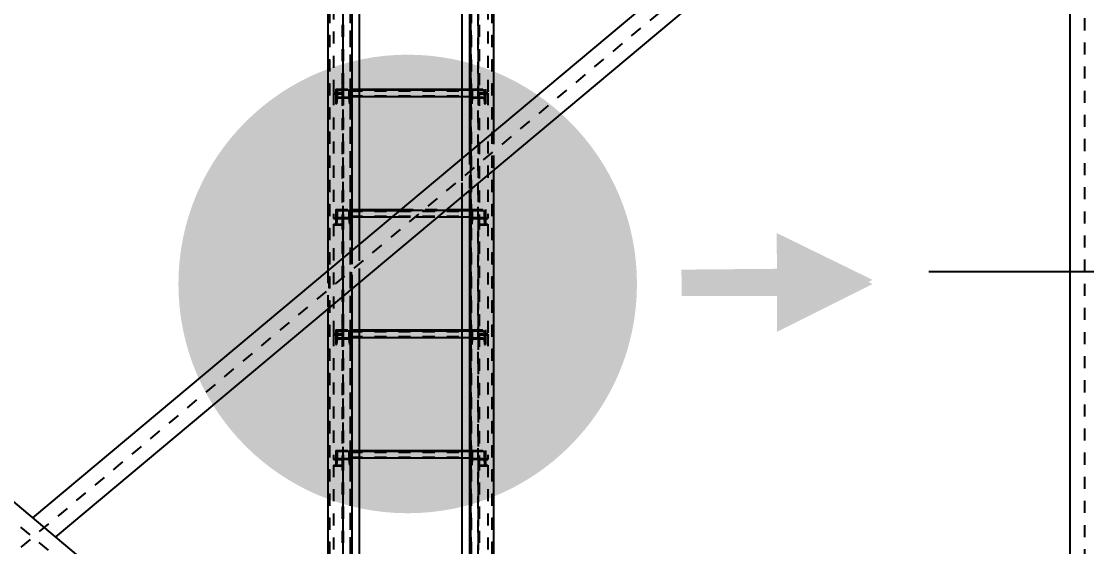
# Model space of a CAD drawing. Header units: millimetres. Extents: x 149919 to 150445, y 136651 to 136866.
# Drawn here: x 150384.74 to 150393.57, y 136733.9 to 136738.25 of the extents above; entities that cross this region are included whole.
import ezdxf

# ---------------------------------------------------------------- set-up
doc = ezdxf.new("R2010")
doc.units = ezdxf.units.MM
doc.header["$LTSCALE"] = 0.25
for name, pattern in [('CENTER', [50.8, 31.75, -6.35, 6.35, -6.35]), ('XKITLINE00', [0]), ('XKITLINE02', [4, 2, -2]), ('XKITLINE03', [6, 3, -1, 1, -1])]:
    doc.linetypes.add(name, pattern=pattern)
doc.layers.add('Parts', color=7, linetype='Continuous')
doc.styles.add('ROMANS', font='romans.shx')
doc.dimstyles.new('MD300', dxfattribs={"dimtxt": 2.5, "dimasz": 2.5, "dimexe": 1, "dimexo": 1, "dimgap": 0.5, "dimtad": 1, "dimdec": 1, "dimlfac": 50, "dimrnd": 0.5, "dimdsep": 46, "dimtxsty": 'ROMANS', "dimcen": 1, "dimclrd": 146, "dimclre": 146, "dimclrt": 30, "dimadec": 1, "dimazin": 2, "dimtfac": 1, "dimtdec": 1, "dimtmove": 0, "dimatfit": 1, "dimfxl": 1, "dimtolj": 1, "dimtzin": 0, "dimlwd": -1, "dimlwe": -1, "dimarcsym": 0})

# ---------------------------------------------------------------- blocks, each defined once
blk = doc.blocks.new('çatıı')
at = {"color": 116, "linetype": 'XKITLINE02', "true_color": 0x136734}
for p, q in [((24547.15, 9176.54), (24547.15, 7532.54)), ((24547.68, 9176.28), (24547.68, 7532)), ((24564.91, 9176.28), (24564.92, 7532)), ((24565, 9179.87), (24565, 7539.09)), ((24565.45, 9176.54), (24565.45, 7532.54)), ((24565.85, 9179.87), (24565.85, 7539.18)), ((24566.3, 9176.54), (24566.3, 7600.34)), ((24572.5, 9179.14), (24572.5, 7540.22)), ((24664.15, 9180.19), (24664.15, 7539.18)), ((24664.54, 9176.54), (24664.54, 7532.54)), ((24665, 9180.27), (24665, 7539.09)), ((24665.07, 9176.28), (24665.07, 7532)), ((24682.31, 9176.28), (24682.31, 7532)), ((24682.84, 9176.54), (24682.84, 7532.54)), ((24683.69, 9176.54), (24683.69, 7561.84)), ((24657.5, 9125.5), (24657.5, 7540.22)), ((24558.2, 8824.81), (24558.2, 8728.78)), ((24559, 8824.81), (24559, 8728.17)), ((24670.98, 8824.81), (24670.98, 8728.17)), ((24671.78, 8824.81), (24671.78, 8728.78)), ((24551, 8819.29), (24551, 8728.17)), ((24678.98, 8819.29), (24678.98, 8728.17)), ((24558.2, 8734.31), (24559, 8734.31)), ((24558.2, 8734.31), (24558.2, 8728.78)), ((24559, 8734.31), (24559, 8728.17)), ((24670.98, 8734.31), (24671.78, 8734.31)), ((24551, 8728.78), (24558.2, 8728.78)), ((24551, 8728.78), (24551, 8728.17)), ((24551, 8728.17), (24559, 8728.17)), ((24551, 8728.17), (24551, 8624.28)), ((24551, 8728.17), (24559, 8728.17)), ((24551, 8727.62), (24558.2, 8727.62)), ((24553, 8731.62), (24553, 8725.01)), ((24553, 8731.62), (24553, 8726.13)), ((24553, 8731.62), (24565, 8731.62)), ((24553, 8726.13), (24553, 8719.52)), ((24553, 8726.13), (24553.68, 8726.13)), ((24554.06, 8730.92), (24553.68, 8726.13)), ((24553.68, 8726.13), (24553.68, 8719.52)), ((24554.06, 8730.92), (24554.06, 8724.31)), ((24554.06, 8730.92), (24563.93, 8730.92)), ((24558.2, 8727.62), (24558.2, 8619.35)), ((24559, 8728.17), (24559, 8619.35)), ((24563.93, 8730.92), (24563.93, 8724.31)), ((24563.93, 8730.92), (24564.32, 8726.13)), ((24564.32, 8726.13), (24564.32, 8719.52)), ((24564.32, 8726.13), (24565, 8726.13)), ((24565, 8731.62), (24565, 8725.01)), ((24565, 8731.62), (24565, 8726.13)), ((24565, 8731.62), (24572.5, 8731.62)), ((24565, 8731.62), (24565, 8725.42)), ((24565, 8730.91), (24572.5, 8730.91)), ((24565, 8730.86), (24664.97, 8730.86)), ((24565, 8730.28), (24664.97, 8730.28)), ((24565, 8726.13), (24565, 8719.52)), ((24565, 8726.13), (24664.97, 8726.13)), ((24565, 8726.09), (24664.97, 8726.09)), ((24565, 8725.46), (24664.97, 8725.46)), ((24565, 8725.42), (24572.5, 8725.42)), ((24657.5, 8731.62), (24664.97, 8731.62)), ((24657.5, 8730.91), (24664.97, 8730.91)), ((24657.5, 8725.42), (24664.97, 8725.42)), ((24664.97, 8731.62), (24664.97, 8726.13)), ((24664.97, 8731.62), (24676.98, 8731.62)), ((24664.97, 8731.62), (24664.97, 8725.01)), ((24664.97, 8731.62), (24664.97, 8725.42)), ((24664.97, 8726.13), (24665.66, 8726.13)), ((24664.97, 8726.13), (24664.97, 8719.52)), ((24666.04, 8730.92), (24665.66, 8726.13)), ((24665.66, 8726.13), (24665.66, 8719.52)), ((24666.04, 8730.92), (24675.91, 8730.92)), ((24666.04, 8730.92), (24666.04, 8724.31)), ((24670.98, 8728.17), (24678.98, 8728.17)), ((24670.98, 8728.17), (24670.98, 8722.7)), ((24670.98, 8728.17), (24678.98, 8728.17)), ((24670.98, 8728.17), (24670.98, 8619.35)), ((24671.78, 8728.78), (24678.98, 8728.78)), ((24671.78, 8727.62), (24671.78, 8722.7)), ((24671.78, 8727.62), (24678.98, 8727.62)), ((24671.78, 8727.62), (24671.78, 8619.35)), ((24675.91, 8730.92), (24676.3, 8726.13)), ((24675.91, 8730.92), (24675.91, 8724.31)), ((24676.3, 8726.13), (24676.98, 8726.13)), ((24676.3, 8726.13), (24676.3, 8719.52)), ((24676.98, 8731.62), (24676.98, 8726.13)), ((24676.98, 8731.62), (24676.98, 8725.01)), ((24676.98, 8726.13), (24676.98, 8719.52)), ((24678.98, 8728.17), (24678.98, 8727.62)), ((24678.98, 8728.17), (24678.98, 8624.28)), ((24553, 8725.01), (24553, 8719.52)), ((24553, 8725.01), (24565, 8725.01)), ((24553, 8719.52), (24553.68, 8719.52)), ((24554.06, 8724.31), (24553.68, 8719.52)), ((24554.06, 8724.31), (24563.93, 8724.31)), ((24558.2, 8722.7), (24559, 8722.7)), ((24563.93, 8724.31), (24564.32, 8719.52)), ((24564.32, 8719.52), (24565, 8719.52)), ((24565, 8725.01), (24565, 8719.52)), ((24664.97, 8725.01), (24664.97, 8719.52)), ((24664.97, 8725.01), (24676.98, 8725.01)), ((24664.97, 8719.52), (24665.66, 8719.52)), ((24666.04, 8724.31), (24665.66, 8719.52)), ((24666.04, 8724.31), (24675.91, 8724.31)), ((24670.98, 8722.7), (24671.78, 8722.7)), ((24675.91, 8724.31), (24676.3, 8719.52)), ((24676.3, 8719.52), (24676.98, 8719.52)), ((24676.98, 8725.01), (24676.98, 8719.52)), ((24683.69, 8695.93), (24683.69, 8664.16)), ((24657.5, 8674), (24657.5, 8642.22)), ((24663.69, 8679.19), (24663.69, 8647.41)), ((24553, 8631.8), (24553, 8625.19)), ((24553, 8631.8), (24553, 8626.31)), ((24553, 8631.8), (24565, 8631.8)), ((24554.06, 8631.1), (24553.68, 8626.31)), ((24554.06, 8631.1), (24554.06, 8624.49)), ((24554.06, 8631.1), (24563.93, 8631.1)), ((24563.93, 8631.1), (24563.93, 8624.49)), ((24563.93, 8631.1), (24564.32, 8626.31)), ((24565, 8631.8), (24565, 8625.19)), ((24565, 8631.8), (24565, 8626.31)), ((24565, 8631.8), (24572.5, 8631.8)), ((24565, 8631.8), (24565, 8625.6)), ((24565, 8631.09), (24572.5, 8631.09)), ((24565, 8631.04), (24664.97, 8631.04)), ((24565, 8630.45), (24664.97, 8630.45)), ((24606.25, 8631.09), (24644.2, 8631.09)), ((24607.09, 8631.8), (24645.04, 8631.8)), ((24657.5, 8631.8), (24664.97, 8631.8)), ((24657.5, 8631.09), (24664.97, 8631.09)), ((24664.97, 8631.8), (24664.97, 8625.6)), ((24664.97, 8631.8), (24664.97, 8626.31)), ((24664.97, 8631.8), (24676.98, 8631.8)), ((24664.97, 8631.8), (24664.97, 8625.19)), ((24666.04, 8631.1), (24665.66, 8626.31)), ((24666.04, 8631.1), (24675.91, 8631.1)), ((24666.04, 8631.1), (24666.04, 8624.49)), ((24675.91, 8631.1), (24676.3, 8626.31)), ((24675.91, 8631.1), (24675.91, 8624.49)), ((24676.98, 8631.8), (24676.98, 8626.31)), ((24676.98, 8631.8), (24676.98, 8624.82)), ((24551, 8624.82), (24551, 8624.28)), ((24551, 8624.82), (24559, 8624.82)), ((24551, 8624.28), (24558.2, 8624.28)), ((24551, 8619.63), (24551, 8528.52)), ((24551, 8619.63), (24558.2, 8619.63)), ((24553, 8626.31), (24553, 8619.7)), ((24553, 8626.31), (24553.68, 8626.31)), ((24553, 8625.19), (24553, 8619.7)), ((24553, 8625.19), (24565, 8625.19)), ((24553, 8619.7), (24553.68, 8619.7)), ((24553.68, 8626.31), (24553.68, 8619.7)), ((24554.06, 8624.49), (24553.68, 8619.7)), ((24554.06, 8624.49), (24563.93, 8624.49)), ((24558.2, 8625.16), (24558.2, 8529.13)), ((24558.2, 8625.16), (24559, 8625.16)), ((24558.2, 8624.28), (24558.2, 8619.35)), ((24558.2, 8619.35), (24559, 8619.35)), ((24559, 8625.16), (24559, 8528.52)), ((24559, 8624.82), (24559, 8619.35)), ((24563.93, 8624.49), (24564.32, 8619.7)), ((24564.32, 8626.31), (24564.32, 8619.7)), ((24564.32, 8626.31), (24565, 8626.31)), ((24564.32, 8619.7), (24565, 8619.7)), ((24565, 8626.31), (24565, 8619.7)), ((24565, 8626.31), (24664.97, 8626.31)), ((24565, 8626.27), (24664.97, 8626.27)), ((24565, 8625.64), (24664.97, 8625.64)), ((24565, 8625.6), (24572.5, 8625.6)), ((24565, 8625.19), (24565, 8619.7)), ((24599.69, 8625.6), (24637.64, 8625.6)), ((24657.5, 8625.6), (24664.97, 8625.6)), ((24664.97, 8626.31), (24665.66, 8626.31)), ((24664.97, 8626.31), (24664.97, 8619.7)), ((24664.97, 8625.19), (24664.97, 8619.7)), ((24664.97, 8625.19), (24676.98, 8625.19)), ((24664.97, 8619.7), (24665.66, 8619.7)), ((24665.66, 8626.31), (24665.66, 8619.7)), ((24666.04, 8624.49), (24665.66, 8619.7)), ((24666.04, 8624.49), (24675.91, 8624.49)), ((24670.98, 8625.16), (24670.98, 8619.02)), ((24670.98, 8625.16), (24671.78, 8625.16)), ((24670.98, 8625.16), (24670.98, 8528.52)), ((24670.98, 8624.82), (24678.98, 8624.82)), ((24670.98, 8619.35), (24671.78, 8619.35)), ((24671.78, 8625.16), (24671.78, 8619.63)), ((24671.78, 8625.16), (24671.78, 8529.13)), ((24671.78, 8624.28), (24678.98, 8624.28)), ((24671.78, 8619.63), (24678.98, 8619.63)), ((24675.91, 8624.49), (24676.3, 8619.7)), ((24676.3, 8626.31), (24676.98, 8626.31)), ((24676.3, 8626.31), (24676.3, 8619.7)), ((24676.3, 8619.7), (24676.98, 8619.7)), ((24676.98, 8626.31), (24676.98, 8619.7)), ((24676.98, 8624.82), (24676.98, 8619.7)), ((24678.98, 8619.63), (24678.98, 8619.02)), ((24678.98, 8619.63), (24678.98, 8528.52)), ((24551, 8619.02), (24559, 8619.02)), ((24670.98, 8619.02), (24678.98, 8619.02)), ((24572.5, 8602.83), (24572.5, 8571.05)), ((24566.3, 8597.64), (24566.3, 8565.86)), ((24546.3, 8580.89), (24546.3, 8549.11)), ((24553, 8531.97), (24553, 8525.36)), ((24553, 8531.97), (24553, 8526.48)), ((24553, 8531.97), (24565, 8531.97)), ((24554.06, 8531.27), (24553.68, 8526.48)), ((24554.06, 8531.27), (24554.06, 8524.66)), ((24554.06, 8531.27), (24563.93, 8531.27)), ((24558.2, 8534.66), (24559, 8534.66)), ((24558.2, 8534.66), (24558.2, 8529.13)), ((24559, 8534.66), (24559, 8528.52)), ((24563.93, 8531.27), (24563.93, 8524.66)), ((24563.93, 8531.27), (24564.32, 8526.48)), ((24565, 8531.97), (24565, 8525.36)), ((24565, 8531.97), (24565, 8526.48)), ((24565, 8531.97), (24572.5, 8531.97)), ((24565, 8531.97), (24565, 8525.77)), ((24565, 8531.26), (24572.5, 8531.26)), ((24565, 8531.21), (24664.97, 8531.21)), ((24657.5, 8531.97), (24664.97, 8531.97)), ((24657.5, 8531.26), (24664.97, 8531.26)), ((24664.97, 8531.97), (24664.97, 8525.77)), ((24664.97, 8531.97), (24664.97, 8526.48)), ((24664.97, 8531.97), (24676.98, 8531.97)), ((24664.97, 8531.97), (24664.97, 8525.36)), ((24666.04, 8531.27), (24665.66, 8526.48)), ((24666.04, 8531.27), (24675.91, 8531.27)), ((24666.04, 8531.27), (24666.04, 8524.66)), ((24670.98, 8534.66), (24671.78, 8534.66)), ((24675.91, 8531.27), (24676.3, 8526.48)), ((24675.91, 8531.27), (24675.91, 8524.66)), ((24676.98, 8531.97), (24676.98, 8526.48)), ((24676.98, 8531.97), (24676.98, 8525.36)), ((24551, 8529.13), (24558.2, 8529.13)), ((24551, 8529.13), (24551, 8528.52)), ((24551, 8528.52), (24559, 8528.52)), ((24551, 8528.52), (24551, 8424.63)), ((24551, 8528.52), (24559, 8528.52)), ((24551, 8527.97), (24558.2, 8527.97)), ((24553, 8526.48), (24553, 8519.87)), ((24553, 8526.48), (24553.68, 8526.48)), ((24553, 8525.36), (24553, 8519.87)), ((24553, 8525.36), (24565, 8525.36)), ((24553.68, 8526.48), (24553.68, 8519.87)), ((24554.06, 8524.66), (24553.68, 8519.87)), ((24554.06, 8524.66), (24563.93, 8524.66)), ((24558.2, 8527.97), (24558.2, 8419.7)), ((24558.2, 8523.05), (24559, 8523.05)), ((24559, 8528.52), (24559, 8419.7)), ((24563.93, 8524.66), (24564.32, 8519.87)), ((24564.32, 8526.48), (24564.32, 8519.87)), ((24564.32, 8526.48), (24565, 8526.48)), ((24565, 8530.63), (24664.97, 8530.63)), ((24565, 8526.48), (24565, 8519.87)), ((24565, 8526.48), (24664.97, 8526.48)), ((24565, 8526.44), (24664.97, 8526.44)), ((24565, 8525.81), (24664.97, 8525.81)), ((24565, 8525.77), (24572.5, 8525.77)), ((24565, 8525.36), (24565, 8519.87)), ((24657.5, 8525.77), (24664.97, 8525.77)), ((24664.97, 8526.48), (24665.66, 8526.48)), ((24664.97, 8526.48), (24664.97, 8519.87)), ((24664.97, 8525.36), (24664.97, 8519.87)), ((24664.97, 8525.36), (24676.98, 8525.36)), ((24665.66, 8526.48), (24665.66, 8519.87)), ((24666.04, 8524.66), (24665.66, 8519.87)), ((24666.04, 8524.66), (24675.91, 8524.66)), ((24670.98, 8528.52), (24670.98, 8523.05)), ((24670.98, 8528.52), (24678.98, 8528.52)), ((24670.98, 8528.52), (24678.98, 8528.52)), ((24670.98, 8525.36), (24670.98, 8419.7)), ((24670.98, 8523.05), (24671.78, 8523.05)), ((24671.78, 8529.13), (24678.98, 8529.13)), ((24671.78, 8527.97), (24671.78, 8523.05)), ((24671.78, 8527.97), (24678.98, 8527.97)), ((24671.78, 8527.97), (24671.78, 8419.7)), ((24675.91, 8524.66), (24676.3, 8519.87)), ((24676.3, 8526.48), (24676.98, 8526.48)), ((24676.3, 8526.48), (24676.3, 8519.87)), ((24676.98, 8526.48), (24676.98, 8519.87)), ((24676.98, 8525.36), (24676.98, 8519.87)), ((24678.98, 8528.52), (24678.98, 8527.97)), ((24678.98, 8528.52), (24678.98, 8424.63)), ((24553, 8519.87), (24553.68, 8519.87)), ((24564.32, 8519.87), (24565, 8519.87)), ((24664.97, 8519.87), (24665.66, 8519.87)), ((24676.3, 8519.87), (24676.98, 8519.87)), ((24551, 8425.17), (24551, 8424.63)), ((24551, 8425.17), (24559, 8425.17)), ((24553, 8432.15), (24553, 8425.53)), ((24553, 8432.15), (24553, 8426.65)), ((24553, 8432.15), (24565, 8432.15)), ((24553, 8426.65), (24553, 8420.04)), ((24553, 8426.65), (24553.68, 8426.65)), ((24553, 8425.53), (24553, 8420.04)), ((24553, 8425.53), (24565, 8425.53)), ((24554.06, 8431.45), (24553.68, 8426.65)), ((24553.68, 8426.65), (24553.68, 8420.04)), ((24554.06, 8424.84), (24553.68, 8420.04)), ((24554.06, 8431.45), (24554.06, 8424.84)), ((24554.06, 8431.45), (24563.93, 8431.45)), ((24554.06, 8424.84), (24563.93, 8424.84)), ((24558.2, 8425.51), (24558.2, 8329.48)), ((24558.2, 8425.51), (24559, 8425.51)), ((24559, 8425.51), (24559, 8328.87)), ((24559, 8425.17), (24559, 8419.7)), ((24563.93, 8431.45), (24563.93, 8424.84)), ((24563.93, 8431.45), (24564.32, 8426.65)), ((24563.93, 8424.84), (24564.32, 8420.04)), ((24564.32, 8426.65), (24564.32, 8420.04)), ((24564.32, 8426.65), (24565, 8426.65)), ((24565, 8432.15), (24565, 8425.53)), ((24565, 8432.15), (24565, 8426.65)), ((24565, 8432.15), (24572.5, 8432.15)), ((24565, 8432.15), (24565, 8425.95)), ((24565, 8431.44), (24572.5, 8431.44)), ((24565, 8431.38), (24664.97, 8431.38)), ((24565, 8430.8), (24664.97, 8430.8)), ((24565, 8426.65), (24565, 8420.04)), ((24565, 8426.65), (24664.97, 8426.65)), ((24565, 8426.61), (24664.97, 8426.61)), ((24565, 8425.99), (24664.97, 8425.99)), ((24565, 8425.95), (24572.5, 8425.95)), ((24565, 8425.53), (24565, 8420.04)), ((24657.5, 8432.15), (24664.97, 8432.15)), ((24657.5, 8431.44), (24664.97, 8431.44)), ((24657.5, 8425.95), (24664.97, 8425.95)), ((24664.97, 8432.15), (24664.97, 8425.95)), ((24664.97, 8432.15), (24664.97, 8426.65)), ((24664.97, 8432.15), (24676.98, 8432.15)), ((24664.97, 8432.15), (24664.97, 8425.53)), ((24664.97, 8426.65), (24665.66, 8426.65)), ((24664.97, 8426.65), (24664.97, 8420.04)), ((24664.97, 8425.53), (24664.97, 8420.04)), ((24664.97, 8425.53), (24676.98, 8425.53)), ((24666.04, 8431.45), (24665.66, 8426.65)), ((24665.66, 8426.65), (24665.66, 8420.04)), ((24666.04, 8424.84), (24665.66, 8420.04)), ((24666.04, 8431.45), (24675.91, 8431.45)), ((24666.04, 8431.45), (24666.04, 8424.84)), ((24666.04, 8424.84), (24675.91, 8424.84)), ((24670.98, 8425.51), (24670.98, 8419.37)), ((24670.98, 8425.51), (24671.78, 8425.51)), ((24670.98, 8425.51), (24670.98, 8328.87)), ((24670.98, 8425.17), (24678.98, 8425.17)), ((24671.78, 8425.51), (24671.78, 8419.98)), ((24671.78, 8425.51), (24671.78, 8329.48)), ((24675.91, 8431.45), (24676.3, 8426.65)), ((24675.91, 8431.45), (24675.91, 8424.84)), ((24675.91, 8424.84), (24676.3, 8420.04)), ((24676.3, 8426.65), (24676.98, 8426.65)), ((24676.3, 8426.65), (24676.3, 8420.04)), ((24676.98, 8432.15), (24676.98, 8426.65)), ((24676.98, 8432.15), (24676.98, 8425.17)), ((24676.98, 8426.65), (24676.98, 8420.04)), ((24676.98, 8425.17), (24676.98, 8420.04)), ((24551, 8424.63), (24558.2, 8424.63)), ((24551, 8419.98), (24551, 8328.87)), ((24551, 8419.98), (24558.2, 8419.98)), ((24551, 8419.37), (24559, 8419.37)), ((24553, 8420.04), (24553.68, 8420.04)), ((24558.2, 8424.63), (24558.2, 8419.7)), ((24558.2, 8419.7), (24559, 8419.7)), ((24564.32, 8420.04), (24565, 8420.04)), ((24664.97, 8420.04), (24665.66, 8420.04)), ((24670.98, 8419.7), (24671.78, 8419.7)), ((24670.98, 8419.37), (24678.98, 8419.37)), ((24671.78, 8424.63), (24678.98, 8424.63)), ((24671.78, 8419.98), (24678.98, 8419.98)), ((24676.3, 8420.04), (24676.98, 8420.04)), ((24678.98, 8419.98), (24678.98, 8419.37)), ((24678.98, 8419.98), (24678.98, 8328.87))]:
    blk.add_line(p, q, dxfattribs=at)
at = {"color": 1, "linetype": 'XKITLINE03'}
for p, q in [((24559, 7503.97), (24559, 9180.33)), ((24565, 9180.27), (24565, 7540.27)), ((24665, 7540.27), (24665, 9180.27)), ((24670.99, 7503.97), (24670.99, 9180.33)), ((24559, 8728.17), (24559, 8818.67)), ((24670.98, 8818.67), (24670.98, 8728.17)), ((24559, 8624.82), (24559, 8728.17)), ((24565, 8725.01), (24565, 8731.62)), ((24664.97, 8730.91), (24565, 8730.91)), ((24664.97, 8731.62), (24664.97, 8725.01)), ((24670.98, 8728.17), (24670.98, 8624.82)), ((24565, 8625.19), (24565, 8631.8)), ((24664.97, 8631.09), (24565, 8631.09)), ((24664.97, 8631.8), (24664.97, 8625.19)), ((24559, 8528.52), (24559, 8619.02)), ((24670.98, 8619.02), (24670.98, 8528.52)), ((24565, 8525.36), (24565, 8531.97)), ((24664.97, 8531.26), (24565, 8531.26)), ((24664.97, 8531.97), (24664.97, 8525.36)), ((24559, 8425.17), (24559, 8528.52)), ((24670.98, 8528.52), (24670.98, 8425.17)), ((24565, 8425.53), (24565, 8432.15)), ((24664.97, 8431.44), (24565, 8431.44)), ((24664.97, 8432.15), (24664.97, 8425.53)), ((24559, 8328.87), (24559, 8419.37)), ((24670.98, 8419.37), (24670.98, 8328.87))]:
    blk.add_line(p, q, dxfattribs=at)
at = {"color": 8, "linetype": 'CENTER'}
for p, q in [((25173.61, 7630.28), (23430, 9090.27)), ((25173.61, 9090.27), (23430, 7630.27)), ((25173.61, 9090.27), (25173.61, 7630.27))]:
    blk.add_line(p, q, dxfattribs=at)
at = {"color": 8, "linetype": 'XKITLINE00'}
for p, q in [((24301.8, 8376.16), (25130.39, 9069.97)), ((24320.78, 8360.28), (25162.16, 9064.8)), ((25161.43, 9064.19), (25161.43, 7656.37)), ((23506.2, 9042.36), (25161.6, 7656.22))]:
    blk.add_line(p, q, dxfattribs=at)
at = {"color": 7, "linetype": 'XKITLINE00'}
for p, q in [((24546.3, 9069.97), (24546.3, 8580.89)), ((24566.3, 9069.97), (24566.3, 8597.64)), ((24572.5, 9069.97), (24572.5, 8602.83)), ((24657.5, 9069.97), (24657.5, 8674)), ((24663.69, 9069.97), (24663.69, 8679.19)), ((24683.69, 9069.97), (24683.69, 8695.93)), ((24572.5, 8731.62), (24657.5, 8731.62)), ((24572.5, 8730.91), (24657.5, 8730.91)), ((24572.5, 8725.42), (24657.5, 8725.42)), ((24683.69, 8664.16), (24683.69, 8056.4)), ((24663.69, 8647.41), (24663.69, 8073.14)), ((24657.5, 8642.22), (24657.5, 8078.33)), ((24572.5, 8631.8), (24607.09, 8631.8)), ((24572.5, 8631.09), (24606.25, 8631.09)), ((24644.2, 8631.09), (24657.5, 8631.09)), ((24645.04, 8631.8), (24657.5, 8631.8)), ((24572.5, 8625.6), (24599.69, 8625.6)), ((24637.64, 8625.6), (24657.5, 8625.6)), ((24572.5, 8571.05), (24572.5, 8149.5)), ((24566.3, 8565.86), (24566.3, 8154.69)), ((24546.3, 8549.11), (24546.3, 8171.44)), ((24572.5, 8531.97), (24657.5, 8531.97)), ((24572.5, 8531.26), (24657.5, 8531.26)), ((24572.5, 8525.77), (24657.5, 8525.77)), ((24572.5, 8432.15), (24657.5, 8432.15)), ((24572.5, 8431.44), (24657.5, 8431.44)), ((24572.5, 8425.95), (24657.5, 8425.95))]:
    blk.add_line(p, q, dxfattribs=at)
at = {"color": 1, "linetype": 'XKITLINE00'}
for centre in [(24559, 8728.17), (24559, 8728.17), (24565, 8731.62), (24565, 8730.91), (24664.97, 8731.62), (24664.97, 8730.91), (24670.98, 8728.17), (24670.98, 8728.17), (24565, 8725.01), (24664.97, 8725.01), (24565, 8631.8), (24565, 8631.09), (24664.97, 8631.09), (24664.97, 8631.8), (24559, 8624.82), (24565, 8625.19), (24664.97, 8625.19), (24670.98, 8624.82), (24559, 8619.02), (24670.98, 8619.02), (24565, 8531.97), (24565, 8531.26), (24664.97, 8531.97), (24664.97, 8531.26), (24559, 8528.52), (24559, 8528.52), (24565, 8525.36), (24664.97, 8525.36), (24670.98, 8528.52), (24670.98, 8528.52), (24559, 8425.17), (24565, 8432.15), (24565, 8431.44), (24565, 8425.53), (24664.97, 8431.44), (24664.97, 8432.15), (24664.97, 8425.53), (24670.98, 8425.17), (24559, 8419.37), (24670.98, 8419.37)]:
    blk.add_circle(centre, 0.05, dxfattribs=at)
blk = doc.blocks.new('ANTENNA')
at = {"layer": 'Parts'}
h = blk.add_hatch(color=254, dxfattribs=at)
edge = h.paths.add_edge_path(flags=0)
edge.add_arc((162206.96, 131140.42), 190.04, 0, 360)
h = blk.add_hatch(color=254, dxfattribs=at)
edge = h.paths.add_edge_path(flags=0)
edge.add_arc((162206.96, 131140.42), 190.04, 0, 360)
at = {"layer": 'Parts', "true_color": 0xf26722}
h = blk.add_hatch(color=30, dxfattribs=at)
edge = h.paths.add_edge_path(flags=0)
edge.add_arc((162206.96, 131140.42), 190.04, 0, 360)
at = {"layer": 'Parts'}
h = blk.add_hatch(color=256, dxfattribs=at)
edge = h.paths.add_edge_path(flags=0)
edge.add_line((162206.96, 131140.42), (162333.87, 131267.33))
edge.add_arc((162206.96, 131140.42), 179.49, 45, 135)
edge.add_line((162080.04, 131267.33), (162206.96, 131140.42))
edge.add_line((162206.96, 131140.42), (162080.04, 131013.5))
edge.add_arc((162206.96, 131140.42), 179.49, 225, 315)
edge.add_line((162333.87, 131013.5), (162206.96, 131140.42))
h = blk.add_hatch(color=256, dxfattribs=at)
edge = h.paths.add_edge_path(flags=0)
edge.add_line((162206.96, 131140.42), (162333.87, 131267.33))
edge.add_arc((162206.96, 131140.42), 179.49, 45, 135)
edge.add_line((162080.04, 131267.33), (162206.96, 131140.42))
edge.add_line((162206.96, 131140.42), (162080.04, 131013.5))
edge.add_arc((162206.96, 131140.42), 179.49, 225, 315)
edge.add_line((162333.87, 131013.5), (162206.96, 131140.42))
h = blk.add_hatch(color=256, dxfattribs=at)
edge = h.paths.add_edge_path(flags=0)
edge.add_line((162206.96, 131140.42), (162333.87, 131267.33))
edge.add_arc((162206.96, 131140.42), 179.49, 45, 135)
edge.add_line((162080.04, 131267.33), (162206.96, 131140.42))
edge.add_line((162206.96, 131140.42), (162080.04, 131013.5))
edge.add_arc((162206.96, 131140.42), 179.49, 225, 315)
edge.add_line((162333.87, 131013.5), (162206.96, 131140.42))
for points in [[(162513.13, 131143.09), (162512.79, 131182.68), (162592.32, 131143.78), (162513.48, 131103.5)], [(162513.13, 131143.09), (162512.79, 131182.68), (162592.32, 131143.78), (162513.48, 131103.5)], [(162513.14, 131140.42), (162513.14, 131180.01), (162592.32, 131140.42), (162513.14, 131100.83)], [(162433.87, 131152.3), (162513.05, 131152.99), (162513.22, 131133.19), (162434.04, 131132.5)], [(162433.87, 131152.3), (162513.05, 131152.99), (162513.22, 131133.19), (162434.04, 131132.5)], [(162433.95, 131150.32), (162513.14, 131150.32), (162513.14, 131130.52), (162433.95, 131130.52)]]:
    blk.add_hatch(color=256, dxfattribs=at).paths.add_polyline_path(points, flags=0)
blk = doc.blocks.new('*D12')
at = {"color": 146, "transparency": 16777216}
for p, q in [((150392.2596, 136781.1776), (150399.081, 136781.1776)), ((150398.081, 136778.6776), (150398.081, 136738.6776)), ((150392.2596, 136736.1776), (150399.081, 136736.1776))]:
    blk.add_line(p, q, dxfattribs=at)
for points in [[(150397.6644, 136778.6776), (150398.4977, 136778.6776), (150398.081, 136781.1776)], [(150397.6644, 136738.6776), (150398.4977, 136738.6776), (150398.081, 136736.1776)]]:
    blk.add_solid(points, dxfattribs=at)
at = {"layer": 'DEFPOINTS', "color": 0, "transparency": 16777216}
for p in [(150391.2596, 136781.1776), (150391.2596, 136736.1776), (150398.081, 136736.1776)]:
    blk.add_point(p, dxfattribs=at)
at = {"color": 1, "transparency": 16777216, "insert": (150396.331, 136758.6776), "char_height": 2.5, "attachment_point": 5, "rotation": 90, "style": 'ROMANS'}
blk.add_mtext('\\A1;45', dxfattribs=at)
blk = doc.blocks.new('*D13')
at = {"color": 146, "transparency": 16777216}
for p, q in [((150392.2596, 136736.1776), (150399.081, 136736.1776)), ((150398.081, 136733.6776), (150398.081, 136704.6776)), ((150392.2596, 136702.1776), (150399.081, 136702.1776))]:
    blk.add_line(p, q, dxfattribs=at)
for points in [[(150397.6644, 136733.6776), (150398.4977, 136733.6776), (150398.081, 136736.1776)], [(150397.6644, 136704.6776), (150398.4977, 136704.6776), (150398.081, 136702.1776)]]:
    blk.add_solid(points, dxfattribs=at)
at = {"layer": 'DEFPOINTS', "color": 0, "transparency": 16777216}
for p in [(150391.2596, 136736.1776), (150391.2596, 136702.1776), (150398.081, 136702.1776)]:
    blk.add_point(p, dxfattribs=at)
at = {"color": 1, "transparency": 16777216, "insert": (150396.331, 136719.1776), "char_height": 2.5, "attachment_point": 5, "rotation": 90, "style": 'ROMANS'}
blk.add_mtext('\\A1;34', dxfattribs=at)

msp = doc.modelspace()

# ---------------------------------------------------------------- block references
at = {"xscale": 0.009999943142843078, "yscale": 0.009999943142843078, "zscale": 0.009999943142843078}
for name, p in [('çatıı', (150141.8141, 136650.3731)), ('ANTENNA', (148765.8783, 135424.6768))]:
    msp.add_blockref(name, p, dxfattribs=at)

# ---------------------------------------------------------------- dimensions: what is measured, and where the dimension line sits
for p1, p2, picture, middle in [((150391.2596, 136781.1776), (150391.2596, 136736.1776), '*D12', (150396.331, 136758.6776)), ((150391.2596, 136736.1776), (150391.2596, 136702.1776), '*D13', (150396.331, 136719.1776))]:
    dim = msp.add_aligned_dim(p1=p1, p2=p2, distance=6.8214, dimstyle='MD300', override={"dimdec": 2, "dimlfac": 1, "dimrnd": 0.05, "dimclrt": 1})
    dim.commit()
    dim.dimension.update_dxf_attribs({"geometry": picture, "text_midpoint": middle})

doc.saveas('drawing.dxf')
